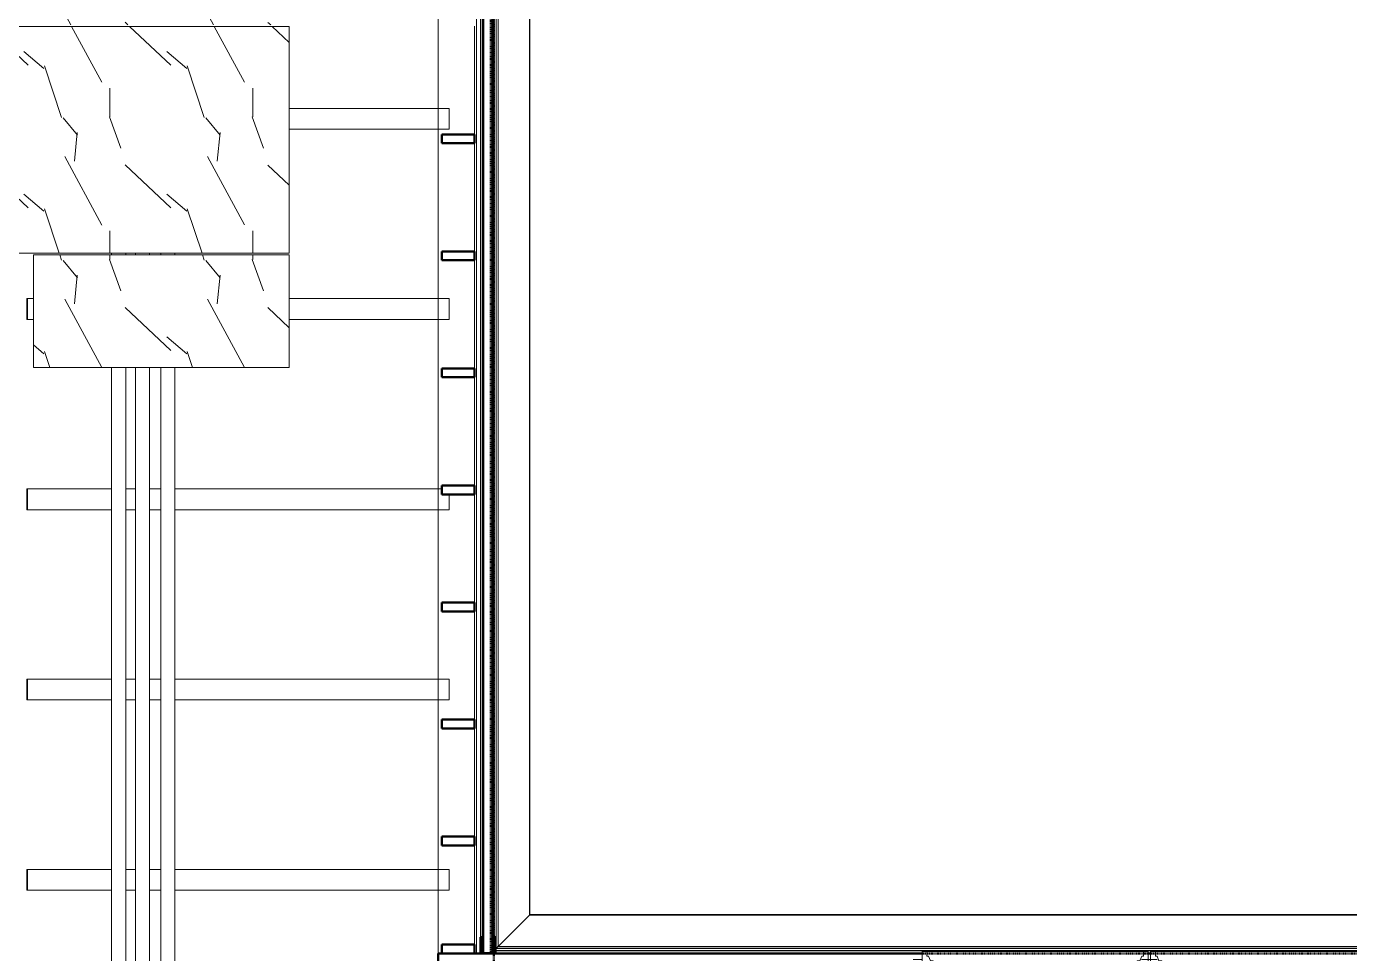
# Model space of a CAD drawing. Header units: inches. Extents: x -4235 to -464, y 9767 to 12347.
# Drawn here: x -3479.5 to -3257.1, y 10851.4 to 11007.3 of the extents above; entities that cross this region are included whole.
import ezdxf

# ---------------------------------------------------------------- set-up
doc = ezdxf.new("R2010")
doc.units = ezdxf.units.IN
doc.header["$MEASUREMENT"] = 0
doc.linetypes.add('Dash 1_16_', pattern=[0.125, 0.0625, -0.0625])
for name, color, linetype, lineweight in [('0-1', 7, 'Continuous', 5), ('A-CLNG-2', 10, 'Continuous', 9), ('A-CLNG-PATT-1', 253, 'Continuous', 13), ('A-DETL-MBND', 5, 'Continuous', 9), ('A-GLAZ-1', 151, 'Continuous', 9), ('A-GLAZ-2', 151, 'Continuous', 20), ('A-GLAZ-CWMG', 51, 'Continuous', 9), ('A-GLAZ-CWMG-1', 51, 'Continuous', 50), ('A-WALL-5', 113, 'Continuous', 9), ('A-WALL-6', 113, 'Continuous', 50), ('C-PROP-LINE-1', 91, 'Dash 1_16_', 50), ('P-PIPE-1', 10, 'Continuous', 9), ('S-BEAM', 12, 'Continuous', 9)]:
    doc.layers.add(name, color=color, linetype=linetype, lineweight=lineweight)

# ---------------------------------------------------------------- blocks, each defined once
blk = doc.blocks.new('CTR - 1st Phase - Common Walls_rvt-1-BACKGROUND - RCP - 3RD FLOOR')
at = {"layer": 'A-CLNG-PATT-1'}
h = blk.add_hatch(dxfattribs=at)
h.set_pattern_fill('FP_3', color=256, style=0, pattern_type=2)
h.set_pattern_definition([(108.435, (6.24, 0), (-23.9995167, 47.999875), [9.107, -66.787]), (139.399, (3.36, 8.64), (-144.0005735, 119.9994401), [4.425, -216.844]), (136.848, (24, 11.52), (-360.00235884, 335.99803914), [10.527, -515.834]), (109.983, (16.32, 18.72), (-71.99926767, 192.0004429), [5.618, -275.295]), (90, (14.4, 0), (-24, 24), [4.8, -19.2]), (118.443, (14.4, 4.8), (168.000806133, -311.999948405), [13.101, -641.971]), (84.289, (8.16, 16.32), (-24.00143285, -215.9997167), [4.824, -236.373]), (129.806, (8.64, 21.12), (96.0006462, -119.9991583), [3.749, -183.697])])
h.paths.add_polyline_path([(-3478.3, 10949.97), (-3435.32, 10949.97), (-3435.32, 10968.92), (-3478.3, 10968.92), (-3478.3, 10952.44)], flags=0)
h.paths.add_polyline_path([(-3498.67, 10969.17), (-3435.32, 10969.17), (-3435.32, 11007.32), (-3498.93, 11007.32), (-3498.93, 10971.49), (-3497.3, 10971.49), (-3497.3, 10969.49), (-3498.93, 10969.49), (-3498.93, 10969.17), (-3498.85, 10969.17)], flags=0)
h.paths.add_polyline_path([(-3472.28, 11007.57), (-3435.32, 11007.57), (-3435.32, 11026.52), (-3498.93, 11026.52), (-3498.93, 11009.49), (-3497.3, 11009.49), (-3497.3, 11007.57)], flags=0)
at = {"layer": 'A-CLNG-2'}
for p, q in [((-3497.55, 11007.32), (-3435.32, 11007.32)), ((-3435.32, 11007.32), (-3435.32, 10969.17)), ((-3435.32, 10969.17), (-3497.55, 10969.17)), ((-3478.3, 10949.97), (-3478.3, 10968.92)), ((-3478.3, 10968.92), (-3435.32, 10968.92)), ((-3435.32, 10968.92), (-3435.32, 10949.97)), ((-3435.32, 10949.97), (-3478.3, 10949.97))]:
    blk.add_line(p, q, dxfattribs=at)
at = {"layer": 'P-PIPE-1'}
for p, q in [((-3465.19, 10968.92), (-3465.19, 10969.17)), ((-3462.81, 10969.17), (-3462.81, 10968.92)), ((-3461.19, 10968.92), (-3461.19, 10969.17)), ((-3458.81, 10969.17), (-3458.81, 10968.92)), ((-3456.94, 10968.92), (-3456.94, 10969.17)), ((-3454.57, 10969.17), (-3454.57, 10968.92)), ((-3465.19, 10726.41), (-3465.19, 10949.97)), ((-3462.81, 10949.97), (-3462.81, 10726.41)), ((-3461.19, 10726.41), (-3461.19, 10949.97)), ((-3458.81, 10949.97), (-3458.81, 10726.41)), ((-3456.94, 10726.41), (-3456.94, 10949.97)), ((-3454.57, 10949.97), (-3454.57, 10726.41))]:
    blk.add_line(p, q, dxfattribs=at)
blk = doc.blocks.new('Basic Wall _ EXT - FIBER CEMENT - LARGE - ___-2162458-BACKGROUND - RCP - 3RD FLOOR')
at = {"layer": 'A-WALL-5'}
for p, q in [((-3400.56, 10852.26), (-3400.56, 11246.52)), ((-3400.55, 10852.26), (-3400.55, 11246.51)), ((-3400.55, 10852.26), (-3400.55, 11246.51)), ((-3400.53, 10852.28), (-3400.53, 11246.5)), ((-3400.52, 10852.3), (-3400.52, 11246.48)), ((-3400.52, 10852.3), (-3400.52, 11246.48)), ((-3400.21, 10852.6), (-3400.21, 11246.18)), ((-3403.17, 11104.24), (-3403.17, 10854.14)), ((-3403.17, 10854.14), (-3403.17, 11104.24)), ((-3403.14, 10854.14), (-3403.14, 11104.24)), ((-3403.14, 10854.14), (-3403.14, 11104.24)), ((-3401.17, 10851.64), (-3400.74, 10852.08)), ((-3400.74, 10852.08), (-3401.17, 10851.64)), ((-3400.67, 10852.14), (-3400.56, 10852.26)), ((-3400.56, 10852.26), (-3400.67, 10852.14)), ((-3400.56, 10852.26), (-3400.4, 10852.41)), ((-3400.53, 10852.28), (-3400.56, 10852.26)), ((-3400.55, 10852.26), (-3400.4, 10852.41)), ((-3400.4, 10852.41), (-3400.53, 10852.28)), ((-3400.4, 10852.41), (-3400.52, 10852.3)), ((-3400.27, 10852.55), (-3400.29, 10852.52)), ((-3400.27, 10852.54), (-3400.25, 10852.57)), ((-3400.25, 10852.57), (-3400.25, 10852.57))]:
    blk.add_line(p, q, dxfattribs=at)
at = {"layer": 'A-WALL-5', "flags": 128}
for points in [[(-3400.4, 10852.41), (-3400.39, 10852.43), (-3400.36, 10852.45), (-3400.34, 10852.47), (-3400.32, 10852.5), (-3400.29, 10852.52), (-3400.27, 10852.54)], [(-3400.29, 10852.52), (-3400.31, 10852.51), (-3400.32, 10852.49), (-3400.34, 10852.48), (-3400.35, 10852.46), (-3400.37, 10852.45), (-3400.38, 10852.43)], [(-3400.25, 10852.57), (-3400.25, 10852.57), (-3400.25, 10852.56), (-3400.26, 10852.56), (-3400.27, 10852.55)], [(-3400.26, 10852.55), (-3400.25, 10852.56), (-3400.25, 10852.57)], [(-3400.25, 10852.57), (-3400.23, 10852.58), (-3400.22, 10852.59), (-3400.21, 10852.6), (-3400.21, 10852.6)], [(-3400.21, 10852.6), (-3400.22, 10852.6), (-3400.22, 10852.59), (-3400.24, 10852.58)]]:
    blk.add_lwpolyline(points, dxfattribs=at)
blk = doc.blocks.new('Basic Wall _ EXT - FIBER CEMENT - SMALL - ___-2145932-BACKGROUND - RCP - 3RD FLOOR')
at = {"layer": 'A-WALL-5'}
for p, q in [((-3394.94, 11240.9), (-3394.94, 10857.87)), ((-3394.94, 10857.87), (-3394.94, 11240.9)), ((-3394.86, 10857.95), (-3394.86, 11240.83)), ((-3394.86, 10857.95), (-3394.86, 11240.83)), ((-3403.85, 10851.39), (-3403.85, 11107.18)), ((-3403.85, 10851.39), (-3403.85, 11107.18)), ((-3400.96, 10854.14), (-3400.96, 11104.24)), ((-3400.89, 10854.14), (-3400.89, 11104.24)), ((-3400.22, 10852.59), (-3394.94, 10857.87)), ((-3394.94, 10857.87), (-3400.22, 10852.59)), ((-3394.86, 10857.95), (-3394.94, 10857.87)), ((-3401.17, 10851.64), (-3400.89, 10851.92)), ((-3400.89, 10851.92), (-3401.17, 10851.64)), ((-3400.89, 10851.92), (-3401.17, 10851.64)), ((-3400.96, 10851.85), (-3400.96, 10854.08)), ((-3400.96, 10851.85), (-3400.89, 10851.92)), ((-3400.89, 10851.92), (-3400.89, 10854.08)), ((-3400.89, 10851.92), (-3400.74, 10852.08)), ((-3400.74, 10852.08), (-3400.89, 10851.92)), ((-3400.67, 10852.14), (-3400.56, 10852.26)), ((-3400.56, 10852.26), (-3400.67, 10852.14)), ((-3400.55, 10852.26), (-3400.4, 10852.41)), ((-3400.4, 10852.41), (-3400.55, 10852.26)), ((-3401.17, 10851.64), (-3400.96, 10851.85))]:
    blk.add_line(p, q, dxfattribs=at)
blk = doc.blocks.new('Basic Wall _ EXT - FIBER CEMENT - LARGE - ___-2162459-BACKGROUND - RCP - 3RD FLOOR')
at = {"layer": 'A-WALL-5'}
for p, q in [((-3401.17, 10851.64), (-3400.74, 10852.08)), ((-3400.74, 10852.08), (-3401.17, 10851.64)), ((-3400.67, 10852.14), (-3400.56, 10852.26)), ((-3400.56, 10852.26), (-3400.67, 10852.14)), ((-3400.4, 10852.41), (-3400.56, 10852.26)), ((-3400.56, 10852.26), (-3400.53, 10852.28)), ((-2176.93, 10852.26), (-3400.56, 10852.26)), ((-3400.4, 10852.41), (-3400.55, 10852.26)), ((-2176.93, 10852.26), (-3400.55, 10852.26)), ((-2176.93, 10852.26), (-3400.55, 10852.26)), ((-3400.53, 10852.28), (-3400.4, 10852.41)), ((-2176.93, 10852.28), (-3400.53, 10852.28)), ((-3400.52, 10852.3), (-3400.4, 10852.41)), ((-2176.93, 10852.3), (-3400.52, 10852.3)), ((-2176.93, 10852.3), (-3400.52, 10852.3)), ((-3400.29, 10852.52), (-3400.27, 10852.55)), ((-3400.25, 10852.57), (-3400.27, 10852.54)), ((-3400.25, 10852.57), (-3400.25, 10852.57)), ((-2067.92, 10852.6), (-3400.21, 10852.6))]:
    blk.add_line(p, q, dxfattribs=at)
at = {"layer": 'A-WALL-5', "flags": 128}
for points in [[(-3400.27, 10852.54), (-3400.29, 10852.52), (-3400.32, 10852.5), (-3400.34, 10852.47), (-3400.36, 10852.45), (-3400.39, 10852.43), (-3400.4, 10852.41)], [(-3400.38, 10852.43), (-3400.37, 10852.45), (-3400.35, 10852.46), (-3400.34, 10852.48), (-3400.32, 10852.49), (-3400.31, 10852.51), (-3400.29, 10852.52)], [(-3400.27, 10852.55), (-3400.26, 10852.56), (-3400.25, 10852.56), (-3400.25, 10852.57), (-3400.25, 10852.57)], [(-3400.25, 10852.57), (-3400.25, 10852.56), (-3400.26, 10852.55)], [(-3400.21, 10852.6), (-3400.21, 10852.6), (-3400.22, 10852.59), (-3400.23, 10852.58), (-3400.25, 10852.57)], [(-3400.24, 10852.58), (-3400.22, 10852.59), (-3400.22, 10852.6), (-3400.21, 10852.6)]]:
    blk.add_lwpolyline(points, dxfattribs=at)
blk = doc.blocks.new('Basic Wall _ EXT - FIBER CEMENT - SMALL - ___-2145933-BACKGROUND - RCP - 3RD FLOOR')
at = {"layer": 'A-WALL-5'}
for p, q in [((-3400.22, 10852.59), (-3394.94, 10857.87)), ((-3394.94, 10857.87), (-3400.22, 10852.59)), ((-3394.94, 10857.87), (-3394.86, 10857.95)), ((-3394.94, 10857.87), (-3093.45, 10857.87)), ((-3093.45, 10857.87), (-3394.94, 10857.87)), ((-3093.45, 10857.95), (-3394.86, 10857.95)), ((-3093.45, 10857.95), (-3394.86, 10857.95)), ((-3401.17, 10851.64), (-3400.89, 10851.92)), ((-3400.89, 10851.92), (-3401.17, 10851.64)), ((-3401.17, 10851.64), (-3400.89, 10851.92)), ((-3400.89, 10851.92), (-3400.96, 10851.85)), ((-3400.89, 10851.92), (-3400.74, 10852.08)), ((-3400.74, 10852.08), (-3400.89, 10851.92)), ((-3400.74, 10851.92), (-3400.89, 10851.92)), ((-3400.67, 10852.14), (-3400.56, 10852.26)), ((-3400.56, 10852.26), (-3400.67, 10852.14)), ((-3096.33, 10851.92), (-3400.67, 10851.92)), ((-3400.55, 10852.26), (-3400.4, 10852.41)), ((-3400.4, 10852.41), (-3400.55, 10852.26)), ((-3400.96, 10851.85), (-3401.17, 10851.64)), ((-3400.74, 10851.47), (-3401.17, 10851.47)), ((-3400.74, 10851.85), (-3400.96, 10851.85)), ((-3328.94, 10851.39), (-3400.68, 10851.39)), ((-3328.94, 10851.39), (-3400.68, 10851.39)), ((-3096.33, 10851.85), (-3400.67, 10851.85)), ((-3328.94, 10851.47), (-3400.67, 10851.47)), ((-3290.54, 10851.47), (-3290.91, 10851.47)), ((-3290.54, 10851.39), (-3290.91, 10851.39)), ((-3290.54, 10851.39), (-3290.91, 10851.39))]:
    blk.add_line(p, q, dxfattribs=at)
blk = doc.blocks.new('Window-Double_Hung-Andersen-400_Series-Tilt_Wash - DOUBLE HUNG - COTTAGE - 3RD FLOOR-2888224-BACKGROUND - RCP - 3RD FLOOR')
at = {"layer": 'A-GLAZ-1'}
for p, q in [((-16.29, 2.5), (-15.7, 2.5)), ((-15.82, 2.5), (-15.82, 2.12)), ((-15.7, 2.63), (15.7, 2.63)), ((-15.7, 2.5), (15.7, 2.5)), ((16.29, 2.5), (15.7, 2.5)), ((15.82, 2.5), (15.82, 2.12)), ((-16.29, 2.12), (-15.7, 2.12)), ((-16.29, 0.56), (-15.7, 0.56)), ((-16.29, 0.19), (-15.7, 0.19)), ((-15.82, 0.56), (-15.82, 0.19)), ((-15.7, 2.12), (15.7, 2.12)), ((-15.7, 2), (15.7, 2)), ((-15.7, 0.69), (15.7, 0.69)), ((-15.7, 0.56), (15.7, 0.56)), ((-15.7, 0.19), (15.7, 0.19)), ((-15.7, 0.06), (15.7, 0.06)), ((16.29, 2.12), (15.7, 2.12)), ((16.29, 0.56), (15.7, 0.56)), ((16.29, 0.19), (15.7, 0.19)), ((15.82, 0.56), (15.82, 0.19)), ((18.95, -1.06), (-18.95, -1.06)), ((-18.95, -1.06), (-18.95, -4.44)), ((-18.32, -1.06), (-18.32, -4.44)), ((18.32, -1.06), (18.32, -4.44)), ((18.95, -4.44), (18.95, -1.06)), ((-19.01, -2.44), (-19.01, -3.94)), ((-19.01, -2.44), (-18.95, -2.44)), ((-19.01, -3.94), (-18.95, -3.94)), ((-18.95, -4.44), (18.95, -4.44)), ((18.95, -2.44), (19.01, -2.44)), ((18.95, -3.94), (19.01, -3.94)), ((19.01, -3.94), (19.01, -2.44))]:
    blk.add_line(p, q, dxfattribs=at)
at = {"layer": 'A-GLAZ-2'}
for p, q in [((19.01, 4.81), (-19.01, 4.81)), ((-19.01, 4.81), (-19.01, -1.06)), ((-18.2, 4.81), (-18.2, 4)), ((18.2, 4.81), (18.2, 4)), ((19.01, -1.06), (19.01, 4.81)), ((-19.01, 3.44), (-20.51, 3.44)), ((-18.2, 4), (-17.92, 4)), ((-17.92, 4), (-17.61, 3.19)), ((-17.61, 3.19), (-17.14, 3.19)), ((-17.42, 2.75), (-16.57, 2.75)), ((-17.42, 2.75), (-17.42, -0.56)), ((-17.14, 3.19), (-17.14, 2.75)), ((-15.86, 2.97), (-16.57, 2.97)), ((-16.57, 2.63), (-16.57, 2.97)), ((-15.7, 2.63), (-16.57, 2.63)), ((-16.29, 2.63), (-16.29, 2)), ((-15.86, 2.97), (-15.7, 2.63)), ((15.86, 2.97), (15.7, 2.63)), ((15.7, 2.63), (16.57, 2.63)), ((15.86, 2.97), (16.57, 2.97)), ((16.29, 2.63), (16.29, 2)), ((16.57, 2.63), (16.57, 2.97)), ((17.42, 2.75), (16.57, 2.75)), ((17.14, 3.19), (17.14, 2.75)), ((17.61, 3.19), (17.14, 3.19)), ((17.42, 2.75), (17.42, -0.56)), ((17.92, 4), (17.61, 3.19)), ((18.2, 4), (17.92, 4)), ((19.01, 3.44), (20.51, 3.44)), ((-17.42, 1.37), (-15.86, 1.37)), ((-17.42, 0.81), (-16.57, 0.81)), ((-15.86, 1.03), (-16.57, 1.03)), ((-16.57, 0.69), (-16.57, 1.03)), ((-15.7, 0.69), (-16.57, 0.69)), ((-15.7, 2), (-16.29, 2)), ((-16.29, 0.69), (-16.29, 0.06)), ((-15.7, 0.06), (-16.29, 0.06)), ((-15.86, 1.37), (-15.7, 2)), ((-15.86, 1.03), (-15.7, 0.69)), ((-15.86, -0.56), (-15.7, 0.06)), ((15.7, 2), (16.29, 2)), ((15.86, 1.37), (15.7, 2)), ((15.86, 1.03), (15.7, 0.69)), ((15.7, 0.69), (16.57, 0.69)), ((15.7, 0.06), (16.29, 0.06)), ((15.86, -0.56), (15.7, 0.06)), ((17.42, 1.37), (15.86, 1.37)), ((15.86, 1.03), (16.57, 1.03)), ((16.29, 0.69), (16.29, 0.06)), ((16.57, 0.69), (16.57, 1.03)), ((17.42, 0.81), (16.57, 0.81)), ((-19.01, -1.06), (19.01, -1.06)), ((-17.67, -0.78), (-18, -1.06)), ((-17.67, -0.78), (-17.67, -0.56)), ((-17.67, -0.56), (-15.86, -0.56)), ((17.67, -0.56), (15.86, -0.56)), ((17.67, -0.78), (17.67, -0.56)), ((17.67, -0.78), (18, -1.06))]:
    blk.add_line(p, q, dxfattribs=at)
blk = doc.blocks.new('Rectangular Mullion - Stud - Vertical-2194367-BACKGROUND - RCP - 3RD FLOOR')
at = {"layer": 'A-GLAZ-CWMG-1'}
for p, q in [((0, 2.75), (-1.5, 2.75)), ((-1.5, 2.75), (-1.5, -2.75)), ((0, -2.75), (0, 2.75)), ((-1.5, -2.75), (0, -2.75))]:
    blk.add_line(p, q, dxfattribs=at)
blk = doc.blocks.new('Rectangular Mullion - Stud - Vertical-2194370-BACKGROUND - RCP - 3RD FLOOR')
at = {"layer": 'A-GLAZ-CWMG-1'}
for p, q in [((1.5, 2.75), (0, 2.75)), ((0, 2.75), (0, -2.75)), ((1.5, -2.75), (1.5, 2.75)), ((0, -2.75), (1.5, -2.75))]:
    blk.add_line(p, q, dxfattribs=at)
blk = doc.blocks.new('Rectangular Mullion - Profile_Polycarbonate_right-2704981-BACKGROUND - RCP - 3RD FLOOR')
at = {"layer": 'A-GLAZ-CWMG-1'}
for p, q in [((-2.75, 1.29), (0, 1.29)), ((-2.75, 0.79), (-2.75, 1.29)), ((-2.5, 0.79), (-2.75, 0.79)), ((-0.06, 1.22), (-2.69, 1.22)), ((-2.69, 1.22), (-2.69, 0.85)), ((-2.69, 0.85), (-2.5, 0.85)), ((-2.5, 0.85), (-2.5, 0.79)), ((-0.06, -1.15), (-0.06, 1.22)), ((0, 1.29), (0, -1.21)), ((-2.75, -1.21), (-2.75, -0.79)), ((-2.75, -0.79), (-2.5, -0.79)), ((0, -1.21), (-2.75, -1.21)), ((-2.5, -0.85), (-2.69, -0.85)), ((-2.69, -0.85), (-2.69, -1.15)), ((-2.69, -1.15), (-0.06, -1.15)), ((-2.5, -0.79), (-2.5, -0.85))]:
    blk.add_line(p, q, dxfattribs=at)
blk = doc.blocks.new('Dimension Lumber - LVL - 3_5X5_5-2690762-BACKGROUND - RCP - 3RD FLOOR')
at = {"layer": 'A-DETL-MBND'}
for p, q in [((-3498.93, 11025.54), (-3499.17, 11025.54)), ((-3410.3, 11025.54), (-3435.32, 11025.54)), ((-3408.43, 11025.54), (-3410.3, 11025.54)), ((-3408.43, 11022.04), (-3408.43, 11025.54)), ((-3498.93, 11022.04), (-3499.17, 11022.04)), ((-3410.3, 11022.04), (-3435.32, 11022.04)), ((-3408.43, 11022.04), (-3410.3, 11022.04))]:
    blk.add_line(p, q, dxfattribs=at)
blk = doc.blocks.new('Dimension Lumber - LVL - 3_5X5_5-V155-BACKGROUND - RCP - 3RD FLOOR')
at = {"layer": 'A-DETL-MBND'}
for p, q in [((-3479.46, 10958.04), (-3479.46, 10961.54)), ((-3479.46, 10961.54), (-3479.34, 10961.54)), ((-3479.34, 10961.54), (-3479.34, 10958.04)), ((-3478.3, 10961.54), (-3479.3, 10961.54)), ((-3410.3, 10961.54), (-3435.32, 10961.54)), ((-3408.43, 10961.54), (-3410.3, 10961.54)), ((-3408.43, 10958.04), (-3408.43, 10961.54)), ((-3479.34, 10958.04), (-3479.46, 10958.04)), ((-3478.3, 10958.04), (-3479.3, 10958.04)), ((-3410.3, 10958.04), (-3435.32, 10958.04)), ((-3408.43, 10958.04), (-3410.3, 10958.04))]:
    blk.add_line(p, q, dxfattribs=at)
blk = doc.blocks.new('Dimension Lumber - LVL - 3_5X5_5-V156-BACKGROUND - RCP - 3RD FLOOR')
at = {"layer": 'A-DETL-MBND'}
for p, q in [((-3479.46, 10926.04), (-3479.46, 10929.54)), ((-3479.46, 10929.54), (-3479.34, 10929.54)), ((-3479.34, 10929.54), (-3479.34, 10926.04)), ((-3465.19, 10929.54), (-3479.34, 10929.54)), ((-3461.19, 10929.54), (-3462.81, 10929.54)), ((-3456.94, 10929.54), (-3458.81, 10929.54)), ((-3410.3, 10929.54), (-3454.57, 10929.54)), ((-3409.67, 10929.54), (-3410.3, 10929.54)), ((-3408.43, 10926.04), (-3408.43, 10928.62)), ((-3479.34, 10926.04), (-3479.46, 10926.04)), ((-3465.19, 10926.04), (-3479.34, 10926.04)), ((-3461.19, 10926.04), (-3462.81, 10926.04)), ((-3456.94, 10926.04), (-3458.81, 10926.04)), ((-3410.3, 10926.04), (-3454.57, 10926.04)), ((-3408.43, 10926.04), (-3410.3, 10926.04))]:
    blk.add_line(p, q, dxfattribs=at)
blk = doc.blocks.new('Dimension Lumber - LVL - 3_5X5_5-V150-BACKGROUND - RCP - 3RD FLOOR')
at = {"layer": 'A-DETL-MBND'}
for p, q in [((-3479.46, 11182.04), (-3479.46, 11185.54)), ((-3479.46, 11185.54), (-3479.34, 11185.54)), ((-3479.34, 11185.54), (-3479.34, 11182.04)), ((-3465.19, 11185.54), (-3479.34, 11185.54)), ((-3461.19, 11185.54), (-3462.81, 11185.54)), ((-3456.94, 11185.54), (-3458.81, 11185.54)), ((-3410.3, 11185.54), (-3454.57, 11185.54)), ((-3408.43, 11185.54), (-3410.3, 11185.54)), ((-3408.43, 11182.04), (-3408.43, 11185.54)), ((-3479.34, 11182.04), (-3479.46, 11182.04)), ((-3465.19, 11182.04), (-3479.34, 11182.04)), ((-3461.19, 11182.04), (-3462.81, 11182.04)), ((-3456.94, 11182.04), (-3458.81, 11182.04)), ((-3410.3, 11182.04), (-3454.57, 11182.04)), ((-3408.43, 11182.04), (-3410.3, 11182.04))]:
    blk.add_line(p, q, dxfattribs=at)
blk = doc.blocks.new('Family - ___-2835860-BACKGROUND - RCP - 3RD FLOOR')
at = {"layer": 'C-PROP-LINE-1'}
for p in [(-3401.42, 11247.39), (-2067.92, 10851.39)]:
    blk.add_line(p, (-3401.42, 10851.39), dxfattribs=at)
blk = doc.blocks.new('Family - ___-2835903-BACKGROUND - RCP - 3RD FLOOR')
at = {"layer": 'C-PROP-LINE-1'}
blk.add_line((-3400.92, 11276.29), (-3400.92, 10822.49), dxfattribs=at)
blk = doc.blocks.new('Family - ___-2835932-BACKGROUND - RCP - 3RD FLOOR')
at = {"layer": 'C-PROP-LINE-1'}
for p in [(-3401.42, 11247.39), (-2067.92, 10851.39)]:
    blk.add_line(p, (-3401.42, 10851.39), dxfattribs=at)

msp = doc.modelspace()

# ---------------------------------------------------------------- linework, layer by layer
at = {"layer": 'A-WALL-5'}
for p, q in [((-3410.3, 10851.39), (-3410.3, 11107.24)), ((-3404.17, 10989.17), (-3404.17, 11007.36)), ((-3404.17, 10969.49), (-3404.17, 10987.67)), ((-3404.17, 10949.81), (-3404.17, 10967.99)), ((-3404.17, 10930.12), (-3404.17, 10948.31)), ((-3404.17, 10910.44), (-3404.17, 10928.62)), ((-3404.17, 10890.76), (-3404.17, 10908.94)), ((-3404.17, 10871.07), (-3404.17, 10889.26)), ((-3404.17, 10852.89), (-3404.17, 10869.57)), ((-3410.3, 10851.39), (-3410.3, 10862.04))]:
    msp.add_line(p, q, dxfattribs=at)
at = {"layer": 'A-WALL-6'}
for p, q in [((-3402.75, 10851.45), (-3402.75, 11106.93)), ((-3401.17, 11106.93), (-3401.17, 10851.45)), ((-3410.3, 10842.51), (-3410.3, 10851.39)), ((-3410.3, 10851.39), (-3328.94, 10851.39)), ((-3401.17, 10851.45), (-3402.75, 10851.45)), ((-3290.91, 10851.39), (-3290.54, 10851.39))]:
    msp.add_line(p, q, dxfattribs=at)

# ---------------------------------------------------------------- block references
at = {"layer": '0-1'}
msp.add_blockref('CTR - 1st Phase - Common Walls_rvt-1-BACKGROUND - RCP - 3RD FLOOR', (0, 0), dxfattribs=at)
at = {"layer": 'A-GLAZ-1'}
for p in [(-3309.92, 10846.95), (-3271.52, 10846.95)]:
    msp.add_blockref('Window-Double_Hung-Andersen-400_Series-Tilt_Wash - DOUBLE HUNG - COTTAGE - 3RD FLOOR-2888224-BACKGROUND - RCP - 3RD FLOOR', p, dxfattribs=at)
at = {"layer": 'A-GLAZ-CWMG', "extrusion": (0, 0, -1), "rotation": 269.9999999999911}
for name, p in [('Rectangular Mullion - Stud - Vertical-2194370-BACKGROUND - RCP - 3RD FLOOR', (3406.92, 10989.17)), ('Rectangular Mullion - Stud - Vertical-2194370-BACKGROUND - RCP - 3RD FLOOR', (3406.92, 10969.49)), ('Rectangular Mullion - Stud - Vertical-2194370-BACKGROUND - RCP - 3RD FLOOR', (3406.92, 10949.81)), ('Rectangular Mullion - Stud - Vertical-2194370-BACKGROUND - RCP - 3RD FLOOR', (3406.92, 10930.12)), ('Rectangular Mullion - Stud - Vertical-2194370-BACKGROUND - RCP - 3RD FLOOR', (3406.92, 10910.44)), ('Rectangular Mullion - Stud - Vertical-2194370-BACKGROUND - RCP - 3RD FLOOR', (3406.92, 10890.76)), ('Rectangular Mullion - Stud - Vertical-2194370-BACKGROUND - RCP - 3RD FLOOR', (3406.92, 10871.07)), ('Rectangular Mullion - Stud - Vertical-2194367-BACKGROUND - RCP - 3RD FLOOR', (3406.92, 10851.39))]:
    msp.add_blockref(name, p, dxfattribs=at)
at = {"layer": 'A-GLAZ-CWMG', "rotation": 270}
msp.add_blockref('Rectangular Mullion - Profile_Polycarbonate_right-2704981-BACKGROUND - RCP - 3RD FLOOR', (-3401.96, 10851.39), dxfattribs=at)
at = {"layer": 'A-WALL-5'}
for name in ['Basic Wall _ EXT - FIBER CEMENT - SMALL - ___-2145932-BACKGROUND - RCP - 3RD FLOOR', 'Basic Wall _ EXT - FIBER CEMENT - LARGE - ___-2162458-BACKGROUND - RCP - 3RD FLOOR', 'Basic Wall _ EXT - FIBER CEMENT - SMALL - ___-2145933-BACKGROUND - RCP - 3RD FLOOR', 'Basic Wall _ EXT - FIBER CEMENT - LARGE - ___-2162459-BACKGROUND - RCP - 3RD FLOOR']:
    msp.add_blockref(name, (0, 0), dxfattribs=at)
at = {"layer": 'C-PROP-LINE-1'}
for name in ['Family - ___-2835860-BACKGROUND - RCP - 3RD FLOOR', 'Family - ___-2835932-BACKGROUND - RCP - 3RD FLOOR', 'Family - ___-2835903-BACKGROUND - RCP - 3RD FLOOR']:
    msp.add_blockref(name, (0, 0), dxfattribs=at)
at = {"layer": 'S-BEAM'}
for name, p in [('Dimension Lumber - LVL - 3_5X5_5-2690762-BACKGROUND - RCP - 3RD FLOOR', (0, -32)), ('Dimension Lumber - LVL - 3_5X5_5-V155-BACKGROUND - RCP - 3RD FLOOR', (0, 0)), ('Dimension Lumber - LVL - 3_5X5_5-V156-BACKGROUND - RCP - 3RD FLOOR', (0, 0)), ('Dimension Lumber - LVL - 3_5X5_5-V150-BACKGROUND - RCP - 3RD FLOOR', (0, -288)), ('Dimension Lumber - LVL - 3_5X5_5-V150-BACKGROUND - RCP - 3RD FLOOR', (0, -320))]:
    msp.add_blockref(name, p, dxfattribs=at)

doc.saveas('drawing.dxf')
